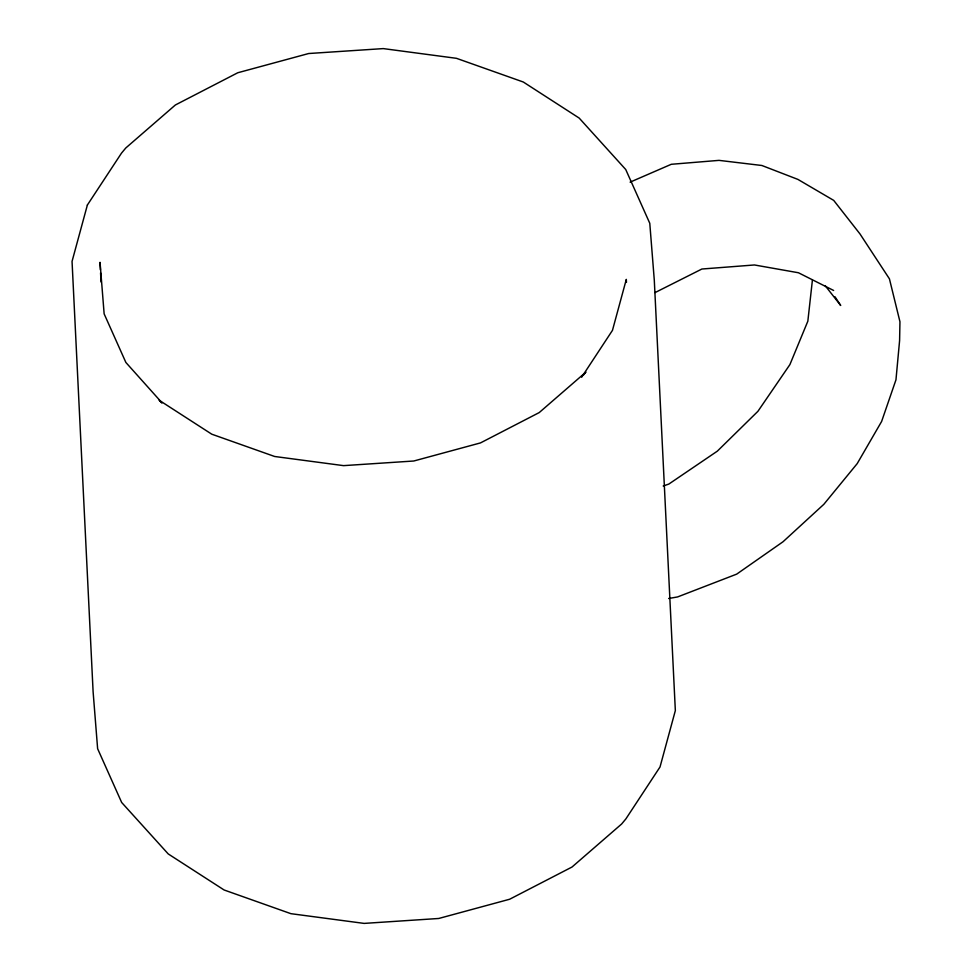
<?xml version="1.0" encoding="UTF-8"?>
<svg xmlns="http://www.w3.org/2000/svg" width="972" height="972" viewBox="0 0 972 972"><rect width="100%" height="100%" fill="white"/><g stroke="black" fill="none" stroke-linecap="round" stroke-linejoin="round"><path stroke-width="1.46" d="M812.385 280.325L807.841 321.197L789.896 364.597L757.917 411.314L717.336 451.154L668.833 484.068L663.208 485.988M581.633 377.245L612.469 330.346L626.308 279.389L626.454 282.415M583.346 375.18L585.909 372.094L539.217 412.578L480.508 442.904L413.768 461.007L343.553 465.637L274.663 456.488L211.775 434.192L159.177 400.245L161.947 402.991M655.067 292.584L701.881 269.025L754.454 264.967L798.437 272.755L833.636 290.482M630.123 182.141L671.288 164.292L719.013 160.368L761.878 165.495L797.915 179.407L833.697 200.378L860.013 233.973L889.429 278.843L899.951 321.732L899.598 340.565L895.965 379.809L881.616 421.471L857.195 463.62L823.819 504.334L783.043 541.744L736.703 574.124L677.581 596.942L668.639 598.497M161.789 402.59L125.874 362.459L104.138 313.847L100.043 262.319L100.42 269.876M825.167 285.647L840.695 305.475L834.972 296.752M100.566 272.901L101.015 281.977M87.371 205.031L72.049 261.407L93.105 691.699L97.625 748.707L121.67 802.483L168.217 853.926L224.107 889.988L290.92 913.68L364.123 923.4L438.724 918.479L509.632 899.246L572.022 867.024L621.63 824.001L625.919 818.849L660.024 766.969L675.346 710.593L654.302 280.3L649.782 223.293L625.737 169.517L579.178 118.074L523.301 82.013L456.476 58.32L383.284 48.6L308.683 53.521L237.775 72.754L175.385 104.976L125.777 147.999L121.488 153.151L87.371 205.031"/></g></svg>
